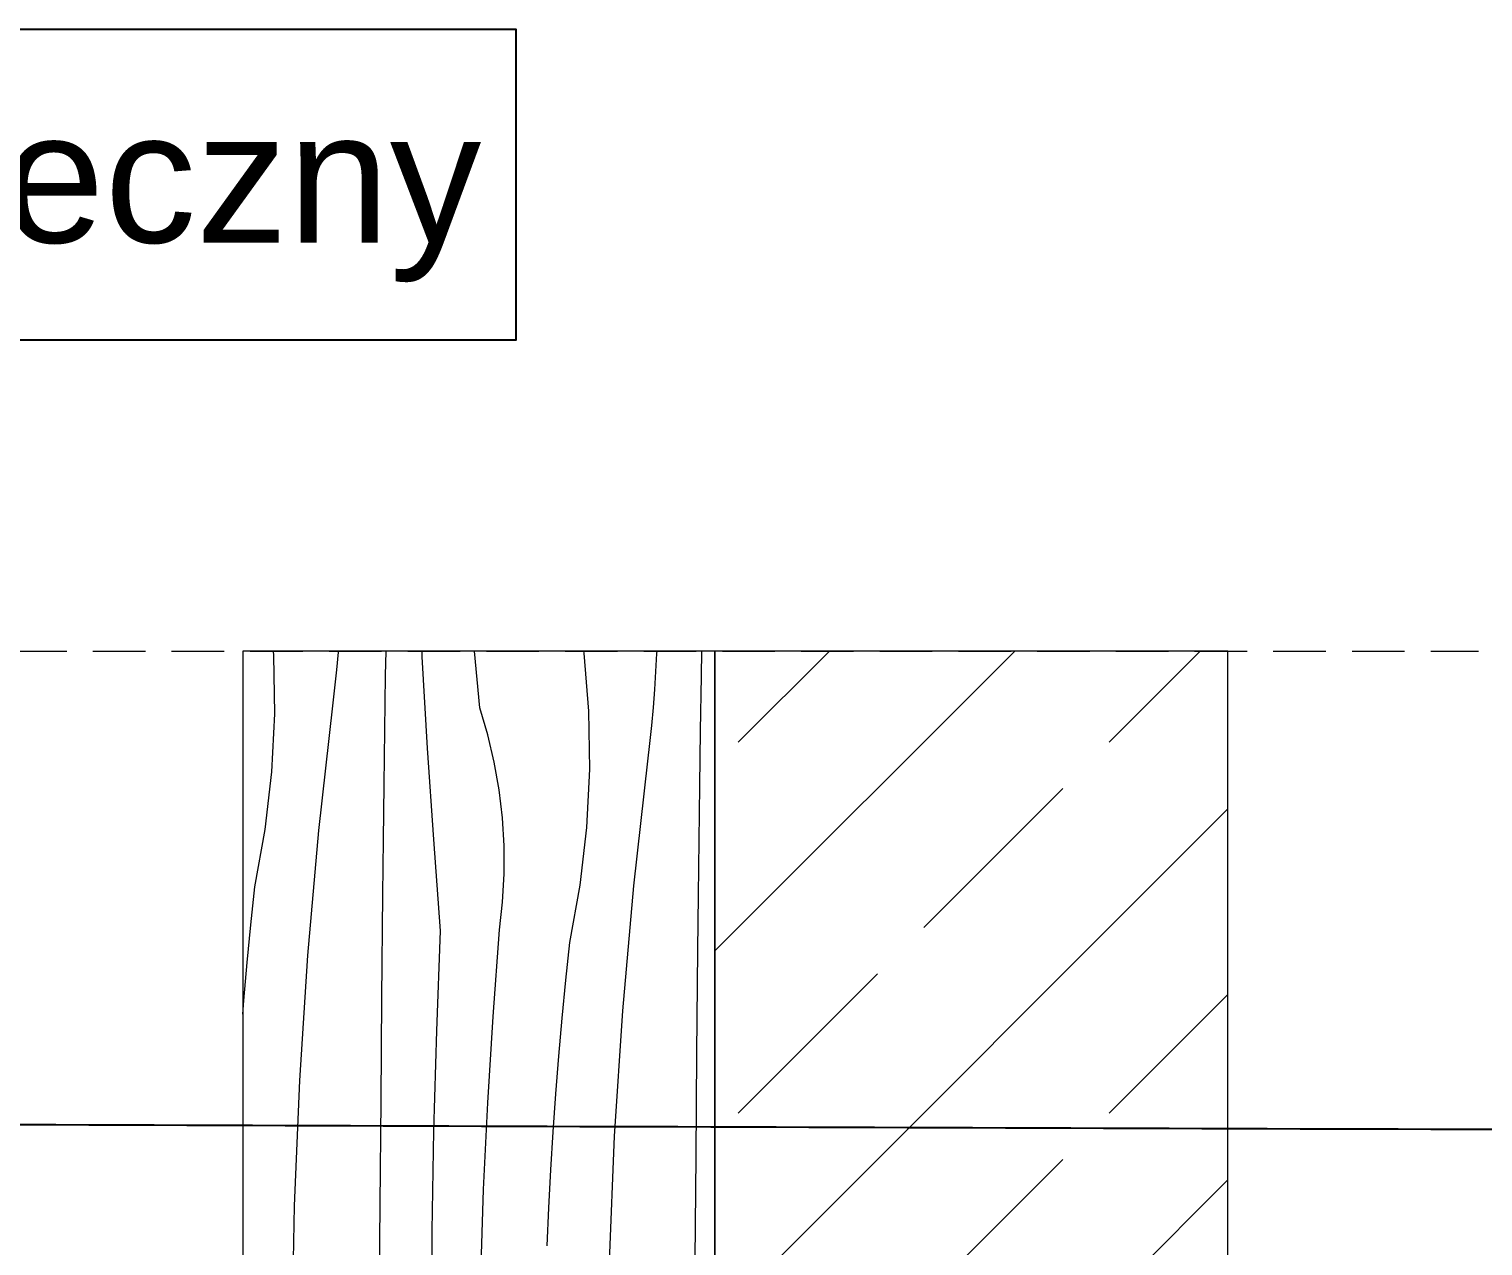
# Model space of a CAD drawing. Header units: millimetres. Extents: x -7826 to 55813, y 465 to 25965.
# Drawn here: x 49142 to 49697, y 11416 to 11880 of the extents above; entities that cross this region are included whole.
import ezdxf

# ---------------------------------------------------------------- set-up
doc = ezdxf.new("R2010")
doc.units = ezdxf.units.MM
doc.linetypes.add('Hidden Line', pattern=[30, 20, -10])
for name, color, linetype, lineweight in [('2D Drafting - General2', 251, 'Continuous', 15), ('2D Drafting - General81', 251, 'Continuous', 20), ('Annotation - Label5', 161, 'Continuous', 25), ('Annotation - Text5', 161, 'Continuous', 25)]:
    doc.layers.add(name, color=color, linetype=linetype, lineweight=lineweight)
doc.styles.add('GENERATED_STYLE_1', font='arial.ttf')
doc.styles.get("Standard").update_dxf_attribs({"font": 'arial.ttf'})
doc.dimstyles.new('GENERATED_STYLE__19', dxfattribs={"dimtxt": 0.18, "dimasz": 91.2, "dimexe": 0.18, "dimexo": 0.0625, "dimgap": 0.09, "dimtad": 0, "dimtih": 1, "dimtoh": 1, "dimdec": 4, "dimzin": 0, "dimdsep": 46, "dimtxsty": 'Standard', "dimcen": 0.09, "dimadec": 0, "dimazin": 0, "dimtfac": 1, "dimtdec": 4, "dimtmove": 0, "dimatfit": 3, "dimldrblk": 'ARROWHEAD_5', "dimfxl": 0, "dimtolj": 1, "dimtzin": 0, "dimarcsym": 0})

# ---------------------------------------------------------------- blocks, each defined once
blk = doc.blocks.new('*X44')
at = {"layer": '2D Drafting - General81', "linetype": 'Continuous'}
for p, q in [((-49214.84, 62930.22), (-49214.98, 62931.95)), ((-49214.5, 62908.05), (-49214.84, 62930.22)), ((-49190.83, 62924.74), (-49190.21, 62931.58)), ((-49190.21, 62931.58), (-49190.18, 62931.95)), ((-49172.23, 62922.68), (-49172.07, 62931.95)), ((-49158.23, 62929.77), (-49158.33, 62931.95)), ((-49136.31, 62910.34), (-49138.36, 62931.95)), ((-49096.56, 62931.16), (-49096.67, 62931.95)), ((-49094.77, 62909.05), (-49096.56, 62931.16)), ((-49069.16, 62924.12), (-49068.8, 62930.98)), ((-49068.8, 62930.98), (-49068.76, 62931.95)), ((-49051.82, 62922.4), (-49051.64, 62931.95)), ((-49191.55, 62917.91), (-49190.83, 62924.74)), ((-49156.21, 62894.92), (-49158.23, 62929.77)), ((-49172.54, 62901.79), (-49172.23, 62922.68)), ((-49069.6, 62917.26), (-49069.16, 62924.12)), ((-49052.16, 62901.51), (-49051.82, 62922.4)), ((-49192.35, 62911.08), (-49191.55, 62917.91)), ((-49070.14, 62910.41), (-49069.6, 62917.26)), ((-49215.6, 62885.9), (-49214.5, 62908.05)), ((-49197.68, 62863.56), (-49192.35, 62911.08)), ((-49133.27, 62900.05), (-49136.31, 62910.34)), ((-49094.43, 62886.88), (-49094.77, 62909.05)), ((-49070.77, 62903.57), (-49070.14, 62910.41)), ((-49071.48, 62896.73), (-49070.77, 62903.57)), ((-49172.81, 62880.9), (-49172.54, 62901.79)), ((-49130.82, 62889.61), (-49133.27, 62900.05)), ((-49052.47, 62880.62), (-49052.16, 62901.51)), ((-49153.9, 62860.08), (-49156.21, 62894.92)), ((-49072.28, 62889.91), (-49071.48, 62896.73)), ((-49218.13, 62863.86), (-49215.6, 62885.9)), ((-49128.97, 62879.04), (-49130.82, 62889.61)), ((-49095.53, 62864.72), (-49094.43, 62886.88)), ((-49077.61, 62842.39), (-49072.28, 62889.91)), ((-49173.05, 62860), (-49172.81, 62880.9)), ((-49052.74, 62859.72), (-49052.47, 62880.62)), ((-49127.72, 62868.39), (-49128.97, 62879.04)), ((-49222.09, 62842.04), (-49218.13, 62863.86)), ((-49127.08, 62857.68), (-49127.72, 62868.39)), ((-49098.06, 62842.69), (-49095.53, 62864.72)), ((-49201.89, 62815.93), (-49197.68, 62863.56)), ((-49173.26, 62839.11), (-49173.05, 62860)), ((-49151.31, 62825.26), (-49153.9, 62860.08)), ((-49052.98, 62838.83), (-49052.74, 62859.72)), ((-49127.04, 62846.96), (-49127.08, 62857.68)), ((-49223.62, 62827.61), (-49222.09, 62842.04)), ((-49127.62, 62836.25), (-49127.04, 62846.96)), ((-49102.03, 62820.87), (-49098.06, 62842.69)), ((-49081.82, 62794.76), (-49077.61, 62842.39)), ((-49173.61, 62799.76), (-49173.26, 62839.11)), ((-49128.8, 62825.59), (-49127.62, 62836.25)), ((-49053.19, 62817.94), (-49052.98, 62838.83)), ((-49225.02, 62813.17), (-49223.62, 62827.61)), ((-49152.75, 62787.13), (-49151.31, 62825.26)), ((-49131.27, 62792.63), (-49128.8, 62825.59)), ((-49103.55, 62806.44), (-49102.03, 62820.87)), ((-49204.97, 62768.21), (-49201.89, 62815.93)), ((-49053.55, 62778.59), (-49053.19, 62817.94)), ((-49226.28, 62798.71), (-49225.02, 62813.17)), ((-49104.95, 62792), (-49103.55, 62806.44)), ((-49226.69, 62793.5), (-49226.28, 62798.71)), ((-49173.95, 62760.42), (-49173.61, 62799.76)), ((-49133.28, 62759.65), (-49131.27, 62792.63)), ((-49106.22, 62777.54), (-49104.95, 62792)), ((-49084.91, 62747.04), (-49081.82, 62794.76)), ((-49153.79, 62748.99), (-49152.75, 62787.13)), ((-49107.35, 62763.08), (-49106.22, 62777.54)), ((-49053.89, 62739.25), (-49053.55, 62778.59)), ((-49206.93, 62720.43), (-49204.97, 62768.21)), ((-49174.28, 62721.08), (-49173.95, 62760.42)), ((-49134.85, 62726.64), (-49133.28, 62759.65)), ((-49108.36, 62748.6), (-49107.35, 62763.08)), ((-49154.42, 62710.84), (-49153.79, 62748.99)), ((-49109.23, 62734.12), (-49108.36, 62748.6)), ((-49086.87, 62699.26), (-49084.91, 62747.04)), ((-49054.21, 62699.91), (-49053.89, 62739.25)), ((-49109.98, 62719.63), (-49109.23, 62734.12)), ((-49135.96, 62693.61), (-49134.85, 62726.64)), ((-49207.77, 62672.62), (-49206.93, 62720.43)), ((-49174.59, 62681.73), (-49174.28, 62721.08)), ((-49110.59, 62705.14), (-49109.98, 62719.63)), ((-49154.66, 62672.68), (-49154.42, 62710.84))]:
    blk.add_line(p, q, dxfattribs=at)
blk = doc.blocks.new('Wype_nienie_132')
at = {"layer": '2D Drafting - General2', "linetype": 'Continuous'}
for p, q in [((-49046.69, 62931.95), (-49226.69, 62931.95)), ((-49226.69, 62931.95), (-49226.69, 61566.98)), ((-49046.69, 61566.98), (-49046.69, 62931.95))]:
    blk.add_line(p, q, dxfattribs=at)
at = {"layer": '2D Drafting - General81', "linetype": 'Continuous'}
blk.add_blockref('*X44', (0, 0), dxfattribs=at)
blk = doc.blocks.new('ARROWHEAD_5')
at = {"color": 0, "linetype": 'Continuous', "lineweight": 0}
blk.add_line((0, 0), (-1, 0), dxfattribs=at)
blk.add_solid([(-1, 0.2679), (0, 0), (-1, -0.2679), (-1, 0.2679)], dxfattribs=at)

msp = doc.modelspace()

# ---------------------------------------------------------------- hatches: boundary and pattern name
at = {"layer": '2D Drafting - General81', "linetype": 'Continuous'}
h = msp.add_hatch(dxfattribs=at)
h.set_pattern_fill('SOLID___DASHED', color=256, style=0, pattern_type=2)
h.set_pattern_definition([(45, (98450.45, -51289.39), (-70.71068, 70.71068), []), (45, (98415.1, -51254.03), (-70.71068, 70.71068), [75, -25])])
h.paths.add_polyline_path([(49403.76, 10277.59), (49599.3, 10277.59), (49599.3, 11642.56), (49403.76, 11642.56)])

# ---------------------------------------------------------------- linework, layer by layer
at = {"layer": '2D Drafting - General2', "linetype": 'Hidden Line'}
msp.add_line((48716.65, 11642.56), (49694.88, 11642.56), dxfattribs=at)
at = {"layer": '2D Drafting - General2', "linetype": 'Continuous'}
msp.add_line((49599.3, 10277.59), (49599.3, 11642.56), dxfattribs=at)
at = {"layer": '2D Drafting - General2', "linetype": 'Continuous', "flags": 128}
msp.add_lwpolyline([(49403.76, 10277.59), (49599.3, 10277.59), (49599.3, 11642.56), (49403.76, 11642.56)], close=True, dxfattribs=at)
at = {"layer": 'Annotation - Text5', "linetype": 'Continuous', "flags": 128}
msp.add_lwpolyline([(48676.63, 11879.7), (49327.83, 11879.7), (49327.83, 11761.13), (48676.63, 11761.13)], close=True, dxfattribs=at)

# ---------------------------------------------------------------- block references
at = {"layer": '2D Drafting - General81', "linetype": 'Continuous'}
msp.add_blockref('Wype_nienie_132', (98450.45, -51289.39), dxfattribs=at)

# ---------------------------------------------------------------- texts
at = {"layer": 'Annotation - Text5', "linetype": 'Continuous', "insert": (49002.23, 11848.27), "char_height": 50, "attachment_point": 2, "style": 'GENERATED_STYLE_1'}
msp.add_mtext('{przekrój poprzeczny}', dxfattribs=at)

# ---------------------------------------------------------------- leaders
at = {"layer": 'Annotation - Label5', "linetype": 'Continuous', "path_type": 1, "annotation_type": 0, "has_hookline": 1, "hookline_direction": 0, "text_width": 413.9}
msp.add_leader([(48990.28, 11462.52), (49789.09, 11459.92)], dimstyle='GENERATED_STYLE__19', dxfattribs=at)

doc.saveas('drawing.dxf')
